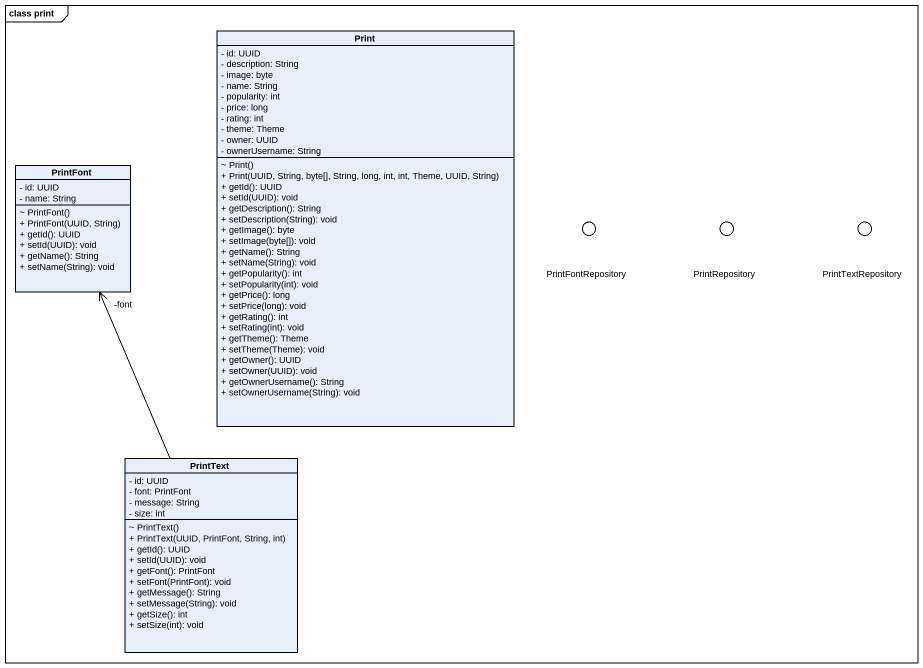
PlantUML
@startuml
mainframe class print
allowmixing
hide circle
hide empty members
skinparam classAttributeIconSize 0
class Print {
  - id: UUID
  - description: String
  - image: byte
  - name: String
  - popularity: int
  - price: long
  - rating: int
  - theme: Theme
  - owner: UUID
  - ownerUsername: String
  ~ Print()
  + Print(UUID, String, byte[], String, long, int, int, Theme, UUID, String)
  + getId(): UUID
  + setId(UUID): void
  + getDescription(): String
  + setDescription(String): void
  + getImage(): byte
  + setImage(byte[]): void
  + getName(): String
  + setName(String): void
  + getPopularity(): int
  + setPopularity(int): void
  + getPrice(): long
  + setPrice(long): void
  + getRating(): int
  + setRating(int): void
  + getTheme(): Theme
  + setTheme(Theme): void
  + getOwner(): UUID
  + setOwner(UUID): void
  + getOwnerUsername(): String
  + setOwnerUsername(String): void
}
class PrintFont {
  - id: UUID
  - name: String
  ~ PrintFont()
  + PrintFont(UUID, String)
  + getId(): UUID
  + setId(UUID): void
  + getName(): String
  + setName(String): void
}
() PrintFontRepository <<interface>>
() PrintRepository <<interface>>
() PrintTextRepository <<interface>>
class PrintText {
  - id: UUID
  - font: PrintFont
  - message: String
  - size: int
  ~ PrintText()
  + PrintText(UUID, PrintFont, String, int)
  + getId(): UUID
  + setId(UUID): void
  + getFont(): PrintFont
  + setFont(PrintFont): void
  + getMessage(): String
  + setMessage(String): void
  + getSize(): int
  + setSize(int): void
}
PrintText -up-> "-font" PrintFont
@enduml
